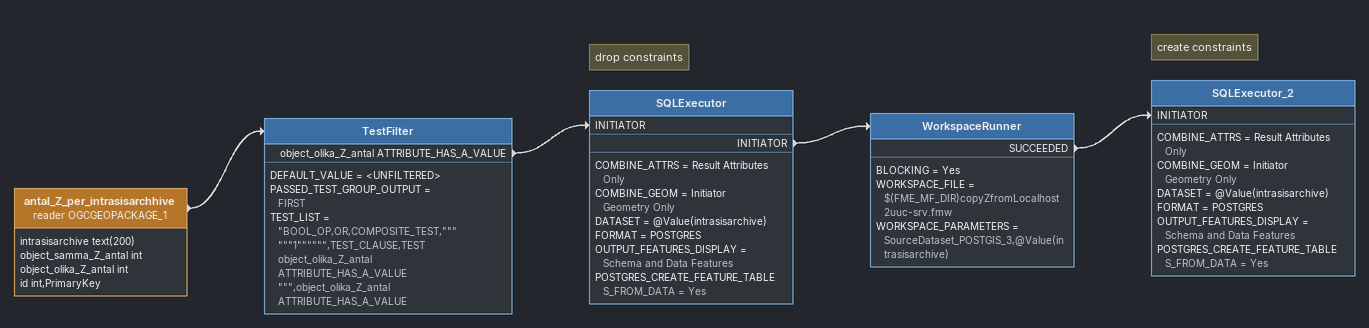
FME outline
antal_Z_per_intrasisarchhive (reader OGCGEOPACKAGE_1)
    attributes: intrasisarchive text(200), object_samma_Z_antal int, object_olika_Z_antal int, id int,PrimaryKey
    -> TestFilter
TestFilter
    DEFAULT_VALUE = <UNFILTERED>
    PASSED_TEST_GROUP_OUTPUT = FIRST
    TEST_LIST = "BOOL_OP,OR,COMPOSITE_TEST,""""""1"""""",TEST_CLAUSE,TEST object_olika_Z_antal ATTRIBUTE_HAS_A_VALUE """,object_olika_Z_antal ATTRIBUTE_HAS_A_VALUE
    object_olika_Z_antal ATTRIBUTE_HAS_A_VALUE -> SQLExecutor [INITIATOR]
Note: drop constraints
SQLExecutor
    COMBINE_ATTRS = Result Attributes Only
    COMBINE_GEOM = Initiator Geometry Only
    DATASET = @Value(intrasisarchive)
    FORMAT = POSTGRES
    OUTPUT_FEATURES_DISPLAY = Schema and Data Features
    POSTGRES_CREATE_FEATURE_TABLES_FROM_DATA = Yes
    INITIATOR -> WorkspaceRunner
WorkspaceRunner
    BLOCKING = Yes
    WORKSPACE_FILE = $(FME_MF_DIR)copyZfromLocalhost2uuc-srv.fmw
    WORKSPACE_PARAMETERS = SourceDataset_POSTGIS_3,@Value(intrasisarchive)
    SUCCEEDED -> SQLExecutor_2 [INITIATOR]
Note: create constraints
SQLExecutor_2
    COMBINE_ATTRS = Result Attributes Only
    COMBINE_GEOM = Initiator Geometry Only
    DATASET = @Value(intrasisarchive)
    FORMAT = POSTGRES
    OUTPUT_FEATURES_DISPLAY = Schema and Data Features
    POSTGRES_CREATE_FEATURE_TABLES_FROM_DATA = Yes
